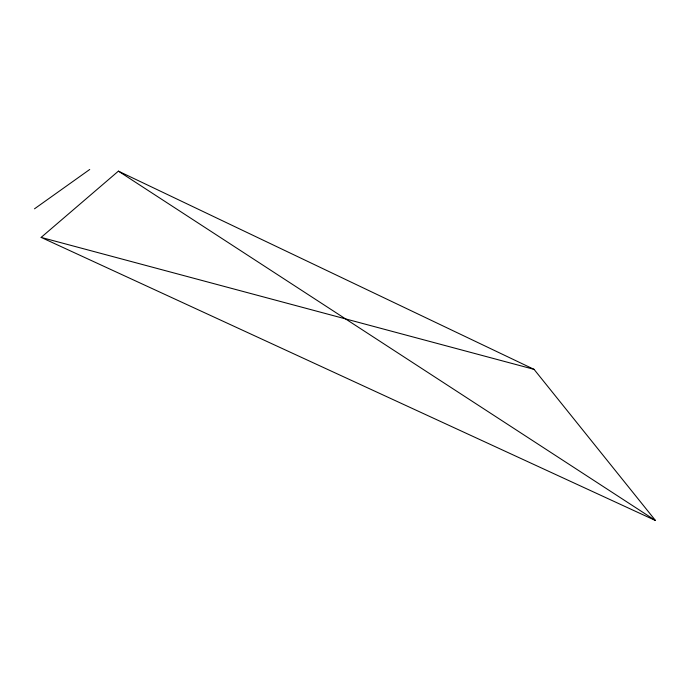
<?xml version="1.0" encoding="UTF-8"?>
<svg xmlns="http://www.w3.org/2000/svg" width="690" height="690" viewBox="0 0 690 690"><rect width="100%" height="100%" fill="white"/><g stroke="black" fill="none" stroke-linecap="round" stroke-linejoin="round"><path stroke-width="1.03" d="M41.141 237.403L118.404 171.137L534.051 369.357L655.5 520.527L41.141 237.403L534.051 369.357M34.5 208.811L89.735 169.473M118.404 171.137L655.5 520.527"/></g></svg>
